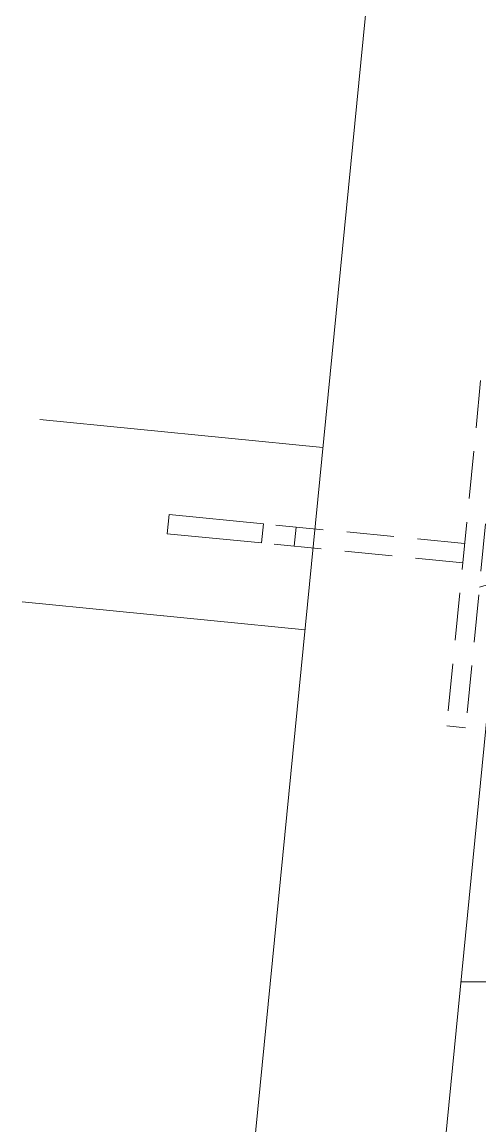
# Model space of a CAD drawing. Header units: millimetres. Extents: x 111 to 1506, y 14 to 566.
# Drawn here: x 257.82 to 260.24, y 213.11 to 218.92 of the extents above; entities that cross this region are included whole.
import ezdxf

# ---------------------------------------------------------------- set-up
doc = ezdxf.new("R2010")
doc.units = ezdxf.units.MM
doc.linetypes.add('HIDDEN', pattern=[0.375, 0.25, -0.125])
doc.layers.add('pisos', color=155, linetype='Continuous', lineweight=5)

# ---------------------------------------------------------------- blocks, each defined once
blk = doc.blocks.new('foot')
at = {"layer": 'pisos'}
for p, q in [((1527.6389, 121.5615), (1527.6389, 120.0615)), ((1527.6389, 121.5615), (1527.6389, 120.0615)), ((1528.6041, 121.5615), (1528.6041, 120.0615)), ((1528.6041, 121.5615), (1528.6041, 120.0615)), ((1528.0714, 120.8339), (1528.0714, 120.3339)), ((1528.173, 120.8339), (1528.0714, 120.8339)), ((1528.173, 120.3339), (1528.173, 120.8339)), ((1528.0714, 120.3339), (1528.173, 120.3339)), ((1528.173, 120.1615), (1528.0714, 120.1615)), ((1536.1222, 120.0615), (1520.1222, 120.0615)), ((1525.8722, 119.0615), (1526.3732, 114.0615)), ((1525.8722, 119.0615), (1526.3732, 114.0615))]:
    blk.add_line(p, q, dxfattribs=at)
at = {"layer": 'pisos', "linetype": 'HIDDEN'}
for p, q in [((1528.0714, 119.2679), (1528.0714, 120.3339)), ((1528.0714, 119.2679), (1528.0714, 120.3339)), ((1528.173, 119.2679), (1528.173, 120.3339)), ((1528.173, 119.2679), (1528.173, 120.3339)), ((1527.2078, 119.1679), (1527.2078, 119.2679)), ((1527.2078, 119.1679), (1527.2078, 119.2679)), ((1529.0366, 119.2679), (1527.2078, 119.2679)), ((1529.0366, 119.2679), (1527.2078, 119.2679)), ((1529.0366, 119.1679), (1527.2078, 119.1679)), ((1529.0366, 119.1679), (1527.2078, 119.1679)), ((1527.9522, 119.1679), (1528.0218, 118.9968)), ((1527.9522, 119.1679), (1528.0218, 118.9968))]:
    blk.add_line(p, q, dxfattribs=at)
at = {"layer": 'pisos'}
blk.add_lwpolyline([(1528.173, 120.3339), (1528.173, 120.8339), (1528.0714, 120.8339), (1528.0714, 120.3339), (1528.173, 120.3339)], dxfattribs=at)
blk.add_lwpolyline([(1535.1222, 93.0615), (1535.1222, 119.0615), (1521.1222, 119.0615), (1521.1222, 93.0615)], close=True, dxfattribs=at)

msp = doc.modelspace()

# ---------------------------------------------------------------- block references
at = {"lineweight": 100, "rotation": 84.38945464280543}
msp.add_blockref('foot', (229.44906, -1316.33811), dxfattribs=at)

doc.saveas('drawing.dxf')
